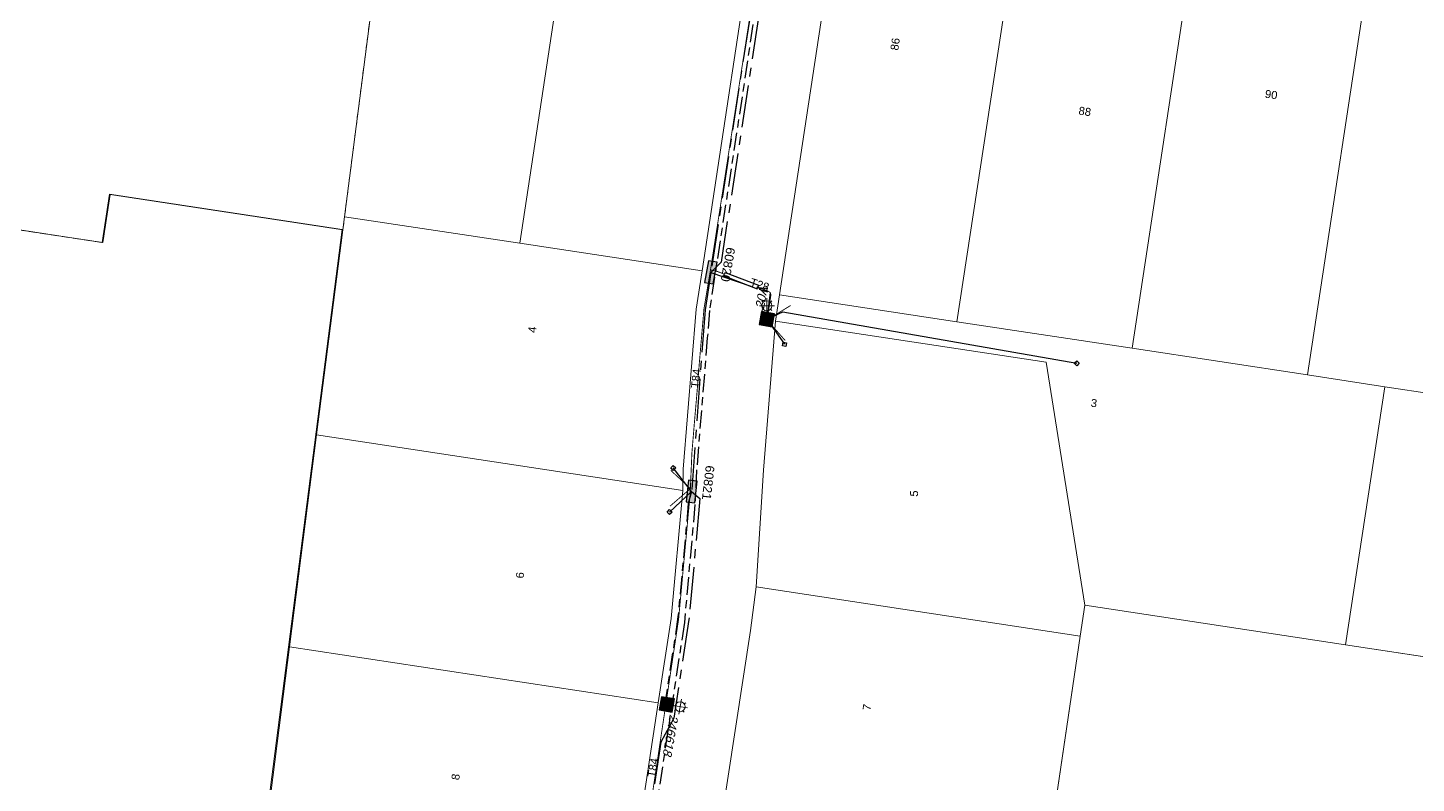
# Model space of a CAD drawing. Header units: metres. Extents: x 277548 to 280124, y 6243677 to 6246862.
# Drawn here: x 279229.5 to 279541.7, y 6245035.3 to 6245205.2 of the extents above; entities that cross this region are included whole.
import ezdxf
from ezdxf.enums import TextEntityAlignment as Align

# ---------------------------------------------------------------- set-up
doc = ezdxf.new("R2010")
doc.units = ezdxf.units.M
for name, pattern in [('Cable Exist UG', [8.2, 4, -1.2, 1.8, -1.2]), ('Dash', [5, 3, -2]), ('IECLCENT', [15.5, 9.5, -2, 2, -2])]:
    doc.linetypes.add(name, pattern=pattern)
doc.layers.get('0').update_dxf_attribs({"color": 6})
doc.layers.add('_User ZLOT-1-1', color=7, linetype='Continuous', lineweight=0, true_color=0x0000f0)
doc.layers.add('_User ZSTG1-1-1', color=7, linetype='Continuous', lineweight=0, true_color=0x0000f0)
doc.layers.add('Cadastre Land Parcels_SP_EXT', color=9, linetype='Continuous', lineweight=5)
doc.layers.add('Cadastre Roads_SP_EXT', color=94, linetype='Continuous', lineweight=15)
for name, color, linetype in [('Duct_SP_EXT', 7, 'Continuous'), ('Equip_SP_SL_EXT', 7, 'Continuous'), ('Mains_LV_EXT', 7, 'Continuous'), ('Mains_LV_SL_EXT', 7, 'Continuous'), ('Notes_HV_MISC', 7, 'Continuous'), ('Notes_LV_MISC', 7, 'Continuous'), ('Notes_SP_MISC', 7, 'Continuous'), ('Services_SP_EXT', 7, 'Continuous'), ('SupportsUG_SP_LV_EXT', 7, 'Continuous'), ('SupportsUG_SP_LV_SL_EXT', 7, 'Continuous')]:
    doc.layers.add(name, color=color, linetype=linetype)
doc.styles.add('COLUMN_LABEL', font='arial.ttf')
doc.styles.add('iecARIAL', font='arial.ttf', dxfattribs={"height": 2})
doc.styles.add('POLE_LABEL', font='arial.ttf')
doc.styles.get("Standard").update_dxf_attribs({"font": 'arial.ttf'})

# ---------------------------------------------------------------- blocks, each defined once
blk = doc.blocks.new('COLUMN_EXT')
blk.add_hatch(color=256).paths.add_polyline_path([(-1.49, 1.48), (-1.49, -1.49), (1.48, -1.49), (1.48, 1.48)])
blk.add_lwpolyline([(-1.49, -1.49), (1.48, -1.49), (1.48, 1.48), (-1.49, 1.48)], close=True)
at = {"flags": 9}
for tag, style, p in [('STRUCTURE_PLANT_NUMBER', 'POLE_LABEL', (1.81, 0.03)), ('STREET_CODE', 'COLUMN_LABEL', (1.81, -0.2))]:
    blk.add_attdef(tag, text='', height=0.2, dxfattribs=dict(at, style=style)).set_placement(p, align=Align.MIDDLE_LEFT)
at = {"style": 'COLUMN_LABEL', "oblique": 15, "flags": 8}
blk.add_attdef('ASSET_NUM', text='', height=2, dxfattribs=at).set_placement((2, 2), align=Align.MIDDLE_LEFT)
at = {"flags": 1}
blk.add_attdef('Z', (1.81, -2.35), '', height=0.2, dxfattribs=at)
at = {"flags": 9}
for tag, p in [('COLUMN_TYPE', (1.81, -0.4)), ('OWNED_BY', (1.81, -0.6)), ('STATE', (1.81, -0.8)), ('USAGE', (1.81, -1)), ('STREETNAME', (1.81, -1.6)), ('SUBURB', (1.81, -1.8)), ('LEGEND', (1.81, -1.2)), ('LOCATION', (1.81, -1.4)), ('NOTES', (1.81, -2))]:
    blk.add_attdef(tag, text='', height=0.2, dxfattribs=at).set_placement(p, align=Align.MIDDLE_LEFT)
blk = doc.blocks.new('PILLAR_EXT')
blk.add_hatch(color=256).paths.add_polyline_path([(-2.475, 0.99), (-2.475, -0.99), (2.475, -0.99), (2.475, 0.99)])
blk.add_lwpolyline([(-2.475, -0.99), (2.475, -0.99), (2.475, 0.99), (-2.475, 0.99)], close=True)
at = {"style": 'iecARIAL', "flags": 8}
blk.add_attdef('ASSET_NUM', text='', height=2, dxfattribs=at).set_placement((1.5, 3.5), align=Align.MIDDLE_RIGHT)
for tag, p, flags in [('OWNED_BY', (0, -0.2), 9), ('STATE', (0, -0.4), 9), ('SUPPORT_TYPE', (0, -0.6), 9), ('STREETNAME', (0, -1.8), 9), ('SUBURB', (0, -2), 1), ('USAGE', (0, -0.8), 9), ('LEGEND', (0, -1), 9), ('LOCATION', (0, -1.2), 9), ('NOTES', (0, -1.4), 9), ('PARENT', (0, -1.6), 9)]:
    blk.add_attdef(tag, p, '', height=0.2, dxfattribs=dict(flags=flags))
blk = doc.blocks.new('*U75')
at = {"lineweight": 15}
for p, q in [((-1.46, 5.46), (-1.06, 5.06)), ((0, 1.75), (0, 6.25)), ((1.46, 5.46), (1.06, 5.06)), ((-2.25, 4), (2.25, 4)), ((-1.46, 2.54), (-1.06, 2.94)), ((0, 0), (0, 2.5)), ((1.46, 2.54), (1.06, 2.94))]:
    blk.add_line(p, q, dxfattribs=at)
blk.add_circle((0, 4), 1.5, dxfattribs=at)
for tag, p, height, flags in [('OPERATING_VOLTAGE', (0.98, -1.65), 0.2, 9), ('ORIENTATION', (0.98, -1.85), 0.2, 9), ('OWNED_BY', (0.98, -2.05), 0.2, 9), ('STATE', (0.98, -2.25), 0.2, 9), ('CONSTRUCTED_VOLTAGE', (0.98, -0.65), 0.2, 9), ('CONTROL_TYPE', (0.98, -0.85), 0.2, 9), ('LANTERN_PURPOSE', (0.98, -1.05), 0.2, 9), ('LANTERN_TYPE', (0.98, -1.25), 0.2, 9), ('NO_PHASES', (0.98, -1.45), 0.2, 9), ('USAGE', (0.98, -2.45), 0.2, 9), ('CEXIST', (0.98, -2.65), 0.2, 9), ('CNEW', (0.98, -2.85), 0.2, 9), ('CNUMBER', (0.98, -3.05), 0.2, 9), ('CREMOVE', (0.98, -3.25), 0.2, 9), ('CREPLACE', (0.98, -3.45), 0.2, 9), ('LKINGHEIGHT', (0.98, -3.65), 0.2, 9), ('LBRACKET', (0.98, -3.85), 0.2, 9), ('LBRACKETVOCAB', (0.98, -4.05), 0.2, 9), ('LCATEGORY', (0.98, -4.25), 0.2, 9), ('LNUMBER', (2.18, -3.25), 2.5, 8), ('LCHARGE1', (0.98, -4.45), 0.2, 9), ('LCHARGE1PERCENT', (0.98, -4.65), 0.2, 9), ('LCHARGE2', (0.98, -4.85), 0.2, 9), ('LCHARGE2PERCENT', (0.98, -5.05), 0.2, 9), ('LCHARGE3', (0.98, -5.25), 0.2, 9), ('LCHARGE3PERCENT', (0.98, -5.45), 0.2, 9), ('LEXIST', (0.98, -5.65), 0.2, 9), ('LLAMP', (0.98, -5.85), 0.2, 9), ('LLAMPVOCAB', (0.98, -6.05), 0.2, 9), ('LMAST', (0.98, -6.25), 0.2, 9), ('LMASTVOCAB', (0.98, -6.45), 0.2, 9), ('LNEW', (0.98, -6.65), 0.2, 9), ('LANTNUMBER', (0.98, -6.85), 0.2, 9), ('LOUTREACH', (0.98, -7.25), 0.2, 9), ('LOUTREACHVOCAB', (0.98, -7.45), 0.2, 9), ('LRATECODE', (0.98, -7.65), 0.2, 9), ('LREMOVE', (0.98, -7.85), 0.2, 9), ('LREPLACE', (0.98, -8.05), 0.2, 9), ('LTYPE', (0.98, -8.25), 0.2, 9), ('LTYPEVOCAB', (0.98, -8.45), 0.2, 9), ('STREETNAME', (0.98, -9.25), 0.2, 9), ('SUBURB', (0.98, -9.45), 0.2, 1), ('LEGEND', (0.98, -8.65), 0.2, 9), ('LOCATION', (0.98, -8.85), 0.2, 9), ('NOTES', (0.98, -9.05), 0.2, 9)]:
    blk.add_attdef(tag, p, '', height=height, dxfattribs=dict(flags=flags))
blk = doc.blocks.new('CCP_EXT')
blk.add_wipeout([(0, 0.57), (0.57, 0), (0, -0.57), (-0.57, 0)])
blk.add_lwpolyline([(-0.57, 0), (0, 0.57), (0.57, 0), (0, -0.57), (-0.57, 0)])
at = {"flags": 1}
blk.add_attdef('Z', (0, 0), '', height=0.2, dxfattribs=at)
at = {"flags": 9}
for tag, p in [('CCP_TYPE', (0, 0)), ('CONSTRUCTED_VOLTAGE', (0, -0.2)), ('OPERATING_VOLTAGE', (0, -0.6)), ('ORIENTATION', (0, -0.8)), ('OWNED_BY', (0, -1)), ('STATE', (0, -1.8)), ('NO_PHASES', (0, -0.4)), ('USAGE', (0, -1.2)), ('LEGEND', (0, -1.4)), ('LIFE_SUPPORT', (0, -1.6)), ('NOTES', (0, -2))]:
    blk.add_attdef(tag, text='', height=0.2, dxfattribs=at).set_placement(p, align=Align.MIDDLE_LEFT)

msp = doc.modelspace()

# ---------------------------------------------------------------- linework, layer by layer
at = {"layer": '_User ZLOT-1-1', "color": 7, "linetype": 'Continuous'}
for p, q in [((279153.29507, 6245171.02643), (279246.22047, 6245156.89904)), ((279246.22047, 6245156.89904), (279247.86628, 6245167.72464)), ((279247.86628, 6245167.72464), (279300.1772, 6245159.77185)), ((279300.1772, 6245159.77185), (279283.03525, 6245026.37877))]:
    msp.add_line(p, q, dxfattribs=at)
at = {"layer": '_User ZSTG1-1-1', "color": 252, "linetype": 'Dash', "ltscale": 0.5, "true_color": 0x878787}
msp.add_lwpolyline([(279205.05801, 6245163.13297), (279246.34202, 6245156.85702), (279247.98801, 6245167.68501), (279300.30804, 6245159.73004), (279300.68204, 6245162.64104), (279306.72196, 6245209.63497), (279285.68299, 6245212.83402), (279265.79101, 6245215.858), (279245.90301, 6245218.88701), (279226.01104, 6245221.91099)], dxfattribs=at)
at = {"layer": 'Cadastre Land Parcels_SP_EXT', "linetype": 'Continuous'}
for points in [[(279354.75503, 6245253.23798), (279313.135, 6245259.54104), (279306.72196, 6245209.63497), (279300.68204, 6245162.64104), (279340.08502, 6245156.72497), (279354.75503, 6245253.23798)], [(279385.87603, 6245248.52596), (279354.75503, 6245253.23798), (279340.08502, 6245156.72497), (279381.09096, 6245150.49301), (279394.25402, 6245237.09996), (279385.87603, 6245248.52596)], [(279453.48202, 6245238.28601), (279423.46403, 6245242.90704), (279412.07301, 6245234.47304), (279398.49602, 6245145.145), (279438.40797, 6245139.07699), (279453.48202, 6245238.28601)], [(279438.40797, 6245139.07699), (279477.82604, 6245133.08698), (279492.90098, 6245232.29299), (279453.48202, 6245238.28601), (279438.40797, 6245139.07699)], [(279517.49499, 6245228.55599), (279492.90098, 6245232.29299), (279477.82604, 6245133.08698), (279517.24598, 6245127.09202), (279532.321, 6245226.30201), (279517.49499, 6245228.55599)], [(279556.47096, 6245222.63002), (279532.321, 6245226.30201), (279517.24598, 6245127.09202), (279534.58399, 6245124.456), (279556.66397, 6245121.09998), (279571.73996, 6245220.30899), (279556.47096, 6245222.63002)], [(279593.18897, 6245056.19202), (279602.00704, 6245114.19599), (279562.59603, 6245120.19801), (279577.673, 6245219.40703), (279571.73996, 6245220.30899), (279556.66397, 6245121.09998), (279534.58399, 6245124.456), (279525.75797, 6245066.44399), (279593.18897, 6245056.19202)], [(279340.08502, 6245156.72497), (279300.68204, 6245162.64104), (279300.30804, 6245159.73004), (279294.40204, 6245113.60699), (279376.75904, 6245101.08902), (279376.86001, 6245105.88901), (279379.78602, 6245141.90902), (279381.09096, 6245150.49301), (279340.08502, 6245156.72497)], [(279438.40797, 6245139.07699), (279398.49602, 6245145.145), (279397.59397, 6245139.21196), (279458.50099, 6245129.93898), (279467.17596, 6245075.35004), (279525.75797, 6245066.44399), (279534.58399, 6245124.456), (279517.24598, 6245127.09202), (279477.82604, 6245133.08698), (279438.40797, 6245139.07699)], [(279467.17596, 6245075.35004), (279458.50099, 6245129.93898), (279397.59397, 6245139.21196), (279394.875, 6245105.693), (279393.24597, 6245079.47897), (279466.14299, 6245068.39102), (279467.17596, 6245075.35004)], [(279371.24797, 6245053.36503), (279374.13804, 6245072.372), (279376.75904, 6245101.08902), (279294.40204, 6245113.60699), (279288.285, 6245065.97698), (279371.24797, 6245053.36503)], [(279466.14299, 6245068.39102), (279393.24597, 6245079.47897), (279391.94298, 6245069.66398), (279385.25496, 6245025.66798), (279458.15596, 6245014.58197), (279466.14299, 6245068.39102)], [(279364.03402, 6245005.90303), (279371.24797, 6245053.36503), (279288.285, 6245065.97698), (279282.22097, 6245018.34097), (279364.03402, 6245005.90303)]]:
    msp.add_lwpolyline(points, close=True, dxfattribs=at)
for points in [[(278466.94294, 6244948.90088), (279257.03894, 6244823.62074), (279256.83497, 6244822.30103), (279261.93397, 6244853.35498), (279264.16702, 6244870.34797), (279270.295, 6244920.58396), (279276.31099, 6244969.89397), (279282.22097, 6245018.34097), (279288.285, 6245065.97698), (279294.40204, 6245113.60699), (279300.30804, 6245159.73004), (279247.98801, 6245167.68501), (279246.34202, 6245156.85702), (279205.05801, 6245163.13297)], [(279544.86388, 6245035.01472), (279548.98804, 6245062.91201), (279548.98804, 6245062.91201), (279525.75797, 6245066.44391), (279467.17596, 6245075.35048), (279466.14255, 6245068.39102), (279459.35163, 6245022.64038)]]:
    msp.add_lwpolyline(points, dxfattribs=at)
at = {"layer": 'Cadastre Roads_SP_EXT', "linetype": 'Continuous'}
msp.add_lwpolyline([(279385.25503, 6245025.66799), (279391.94304, 6245069.66403), (279393.24599, 6245079.47904), (279394.87497, 6245105.69304), (279397.59399, 6245139.21196), (279398.49603, 6245145.14496), (279412.07304, 6245234.47302), (279412.07304, 6245234.47302), (279401.67998, 6245236.00601), (279394.254, 6245237.10003), (279381.09097, 6245150.49302), (279379.78599, 6245141.90899), (279376.85998, 6245105.88899), (279376.75904, 6245101.08896), (279374.13804, 6245072.37202), (279371.24797, 6245053.365), (279364.03401, 6245005.90296)], dxfattribs=at)
at = {"layer": 'Duct_SP_EXT'}
for p, q in [((279385.9602, 6245149.36039), (279386.11093, 6245149.75241)), ((279385.9602, 6245149.36039), (279393.45189, 6245146.48001)), ((279386.26165, 6245150.14443), (279386.11093, 6245149.75241)), ((279386.26165, 6245150.14443), (279393.75334, 6245147.26406)), ((279393.75334, 6245147.26406), (279393.60262, 6245146.87204)), ((279393.45189, 6245146.48001), (279393.60262, 6245146.87204))]:
    msp.add_line(p, q, dxfattribs=at)
at = {"layer": 'Notes_LV_MISC', "linetype": 'IECLCENT'}
for points in [[(279319.69395, 6245259.57853), (279322.97561, 6245264.00674), (279386.57694, 6245254.2013), (279398.4486, 6245238.18721), (279385.37342, 6245152.42738), (279383.05371, 6245150.1623)], [(279319.69395, 6245259.57853), (279323.4037, 6245261.93236), (279385.07737, 6245252.69247), (279396.40224, 6245237.5283), (279383.05371, 6245150.1623)], [(279383.05371, 6245150.1623), (279381.76518, 6245141.71536), (279378.73794, 6245100.8859)], [(279383.05371, 6245150.1623), (279396.36863, 6245145.5892), (279395.65409, 6245139.66117)]]:
    msp.add_lwpolyline(points, dxfattribs=at)
at = {"layer": 'Notes_SP_MISC', "linetype": 'IECLCENT', "ltscale": 0.5, "const_width": 0.2, "flags": 128}
for points in [[(279393.64505, 6245219.3453), (279382.98751, 6245150.76582)], [(279382.97796, 6245150.7001), (279384.23662, 6245150.48816), (279386.11091, 6245149.75239)], [(279393.60262, 6245146.87206), (279396.06943, 6245145.87736), (279396.43313, 6245145.57254), (279396.57711, 6245145.10842), (279395.70901, 6245139.45864)], [(279375.80615, 6245072.13865), (279365.92828, 6245006.33028)]]:
    msp.add_lwpolyline(points, dxfattribs=at)

# ---------------------------------------------------------------- block references
at = {"layer": 'Equip_SP_SL_EXT', "xscale": 0.75, "yscale": 0.75, "zscale": 0.75}
msp.add_blockref('*U75', (279395.65402, 6245139.66118), dxfattribs=at)
at = {"layer": 'Equip_SP_SL_EXT', "xscale": 0.75, "yscale": 0.75, "zscale": 0.75, "rotation": 260.1998366354482}
msp.add_blockref('*U75', (279373.19223, 6245053.0196), dxfattribs=at)
at = {"layer": 'SupportsUG_SP_LV_EXT'}
ref = msp.add_blockref('PILLAR_EXT', (279383.05371, 6245150.16234), dxfattribs=dict(at, rotation=260.2098407004938))
ref.add_attrib('ASSET_NUM', '60820', dxfattribs={"layer": '0', "height": 2, "rotation": 260.2098407, "style": 'iecARIAL'}).set_placement((279386.24768, 6245148.08905), align=Align.MIDDLE_RIGHT)
ref = msp.add_blockref('PILLAR_EXT', (279383.05371, 6245150.16234), dxfattribs=dict(at, rotation=260.2098407004938))
ref.add_attrib('ASSET_NUM', '60820', dxfattribs={"layer": '0', "height": 2, "rotation": 260.2098407, "style": 'iecARIAL'}).set_placement((279386.24768, 6245148.08905), align=Align.MIDDLE_RIGHT)
ref = msp.add_blockref('PILLAR_EXT', (279378.73792, 6245100.88586), dxfattribs=dict(at, rotation=263.6445626371789))
ref.add_attrib('ASSET_NUM', '60821', dxfattribs={"layer": '0', "height": 2, "rotation": 263.6445626, "style": 'iecARIAL'}).set_placement((279382.05037, 6245099.00764), align=Align.MIDDLE_RIGHT)
ref = msp.add_blockref('PILLAR_EXT', (279378.73792, 6245100.88586), dxfattribs=dict(at, rotation=263.6445626371789))
ref.add_attrib('ASSET_NUM', '60821', dxfattribs={"layer": '0', "height": 2, "rotation": 263.6445626, "style": 'iecARIAL'}).set_placement((279382.05037, 6245099.00764), align=Align.MIDDLE_RIGHT)
at = {"layer": 'SupportsUG_SP_LV_SL_EXT'}
ref = msp.add_blockref('COLUMN_EXT', (279395.65407, 6245139.66113), dxfattribs=dict(at, rotation=80.28230053548673))
ref.add_attrib('ASSET_NUM', '20A', dxfattribs={"layer": '0', "height": 2, "rotation": 80.2823005, "style": 'COLUMN_LABEL', "oblique": 15}).set_placement((279394.02036, 6245141.97002), align=Align.MIDDLE_LEFT)
ref = msp.add_blockref('COLUMN_EXT', (279373.19227, 6245053.01964), dxfattribs=dict(at, rotation=260.2098506678304))
ref.add_attrib('ASSET_NUM', '246618', dxfattribs={"layer": '0', "height": 2, "rotation": 260.2098507, "style": 'COLUMN_LABEL', "oblique": 15}).set_placement((279374.82306, 6245050.70869), align=Align.MIDDLE_LEFT)

# ---------------------------------------------------------------- texts
at = {"layer": 'Cadastre Land Parcels_SP_EXT'}
for s, rotation, p in [('86', 81.590675, (279425.18458, 6245199.97758)), ('90', 351.469666, (279507.55779, 6245189.46597)), ('88', 351.469025, (279465.65422, 6245185.68571)), ('4', 85.366425, (279343.74661, 6245136.5104)), ('3', 352.205212, (279468.39875, 6245119.97802)), ('5', 85.366409, (279429.58918, 6245099.67733)), ('6', 84.799759, (279340.96642, 6245081.28201)), ('7', 81.36647, (279418.94864, 6245051.5568)), ('8', 81.366386, (279326.447, 6245035.89653))]:
    msp.add_text(s, height=1.8, rotation=rotation, dxfattribs=at).set_placement(p)
at = {"layer": 'Mains_LV_EXT'}
for s, rotation, p in [('T28', 342.4013194, (279391.70063, 6245147.20135)), ('T84', 84.682771, (279380.39166, 6245124.06896)), ('T84', 80.2851017, (279370.5489, 6245036.49863))]:
    msp.add_text(s, height=1.8, rotation=rotation, dxfattribs=at).set_placement(p)

# ---------------------------------------------------------------- next in the draw order: block references
at = {"layer": 'Services_SP_EXT', "rotation": 303.4023287515931}
msp.add_blockref('CCP_EXT', (279399.62921, 6245133.99406), dxfattribs=at)
at = {"layer": 'Services_SP_EXT'}
for p in [(279465.35003, 6245129.73399), (279374.61854, 6245106.20052), (279373.78254, 6245096.27744)]:
    msp.add_blockref('CCP_EXT', p, dxfattribs=at)

# ---------------------------------------------------------------- next in the draw order: block references
at = {"layer": 'Services_SP_EXT', "rotation": 303.4023287515931}
msp.add_blockref('CCP_EXT', (279399.62921, 6245133.99406), dxfattribs=at)
at = {"layer": 'Services_SP_EXT'}
for p in [(279465.35003, 6245129.73399), (279374.61854, 6245106.20052), (279373.78254, 6245096.27744)]:
    msp.add_blockref('CCP_EXT', p, dxfattribs=at)

# ---------------------------------------------------------------- next in the draw order: linework, layer by layer
at = {"layer": 'Mains_LV_SL_EXT', "linetype": 'Cable Exist UG'}
msp.add_lwpolyline([(279378.73794, 6245100.8859), (279377.99787, 6245098.15995), (279375.67357, 6245072.69368), (279373.01978, 6245055.03905), (279373.1922, 6245053.01963)], dxfattribs=at)
at = {"layer": 'Notes_HV_MISC', "linetype": 'Cable Exist UG'}
msp.add_lwpolyline([(279387.61614, 6245251.1899), (279397.46354, 6245238.30115), (279382.76767, 6245141.56171), (279382.26918, 6245135.42531), (279379.85746, 6245105.73586), (279379.48659, 6245097.96759), (279377.10924, 6245071.43618), (279321.45052, 6244707.03841), (279314.87677, 6244707.85972), (279313.30738, 6244706.54)], dxfattribs=at)
at = {"layer": 'Notes_LV_MISC', "linetype": 'IECLCENT'}
msp.add_lwpolyline([(279378.73794, 6245100.8859), (279380.6168, 6245099.34913), (279378.13209, 6245072.1403), (279374.72196, 6245049.95277), (279371.82293, 6245044.55693), (279365.96514, 6245005.36299)], dxfattribs=at)
at = {"layer": 'Notes_SP_MISC', "linetype": 'IECLCENT', "ltscale": 0.5, "const_width": 0.2, "flags": 128}
for points in [[(279382.98751, 6245150.76582), (279381.50423, 6245141.85934), (279380.49637, 6245130.06828), (279379.98155, 6245123.55868), (279379.36304, 6245116.37703), (279378.79938, 6245109.54788), (279378.40799, 6245100.42329), (279375.80615, 6245072.13865)], [(279401.00008, 6245142.7223), (279395.70901, 6245139.45864), (279399.80504, 6245134.81599)], [(279374.04653, 6245105.64423), (279378.46054, 6245101.54037), (279373.87667, 6245097.59165)]]:
    msp.add_lwpolyline(points, dxfattribs=at)
at = {"layer": 'Services_SP_EXT'}
for points in [[(279395.65405, 6245139.66118), (279399.25042, 6245141.31296), (279465.34996, 6245129.73394)], [(279395.65405, 6245139.66118), (279399.62922, 6245133.99404)], [(279378.73792, 6245100.88582), (279374.61854, 6245106.2005)], [(279378.73792, 6245100.88582), (279373.78252, 6245096.27741)]]:
    msp.add_lwpolyline(points, dxfattribs=at)

doc.saveas('drawing.dxf')
